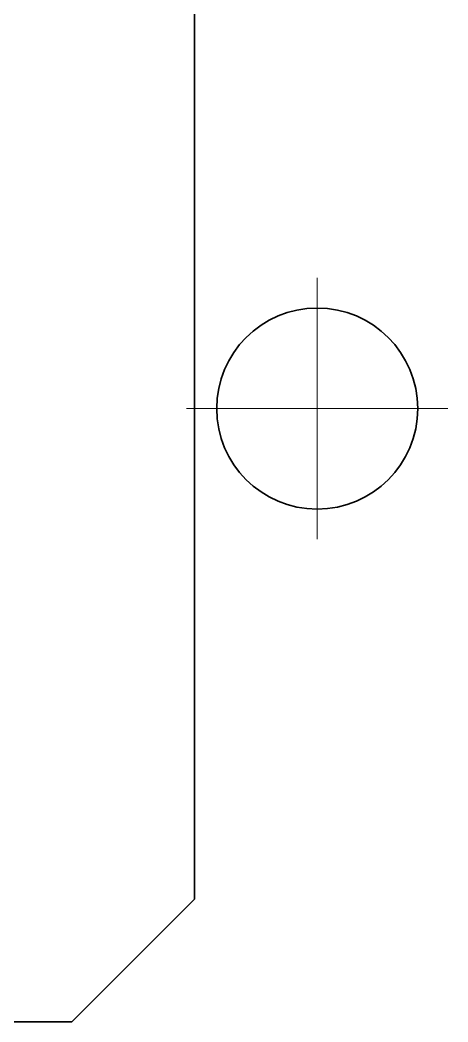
# Model space of a CAD drawing. Header units: millimetres. Extents: x 7914 to 16415, y -883 to 305.
# Drawn here: x 8319.96 to 8330.42, y -80.94 to -56.44 of the extents above; entities that cross this region are included whole.
import ezdxf

# ---------------------------------------------------------------- set-up
doc = ezdxf.new("R2010")
doc.units = ezdxf.units.MM
doc.linetypes.add('CENTER-HOKUTO', pattern=[23, 20, -1, 1, -1])
doc.layers.add('AM_7', color=2, linetype='CENTER-HOKUTO', lineweight=30)

msp = doc.modelspace()

# ---------------------------------------------------------------- linework, layer by layer
at = {"color": 7, "lineweight": 35}
msp.add_line((8324.223, -77.944), (8324.223, 1.056), dxfattribs=at)
at = {"color": 7, "lineweight": 35, "ltscale": 0.106066}
msp.add_line((8324.223, -77.944), (8321.223, -80.944), dxfattribs=at)
at = {"color": 7, "lineweight": 35, "ltscale": 0.475}
msp.add_line((8321.223, -80.944), (8302.223, -80.944), dxfattribs=at)
at = {"color": 7, "lineweight": 35}
msp.add_circle((8327.223, -65.944), 2.458, dxfattribs=at)
at = {"layer": 'AM_7', "color": 2, "lineweight": 13}
for p, q in [((8327.223, -62.748), (8327.223, -69.14)), ((8330.419, -65.944), (8324.027, -65.944))]:
    msp.add_line(p, q, dxfattribs=at)

doc.saveas('drawing.dxf')
